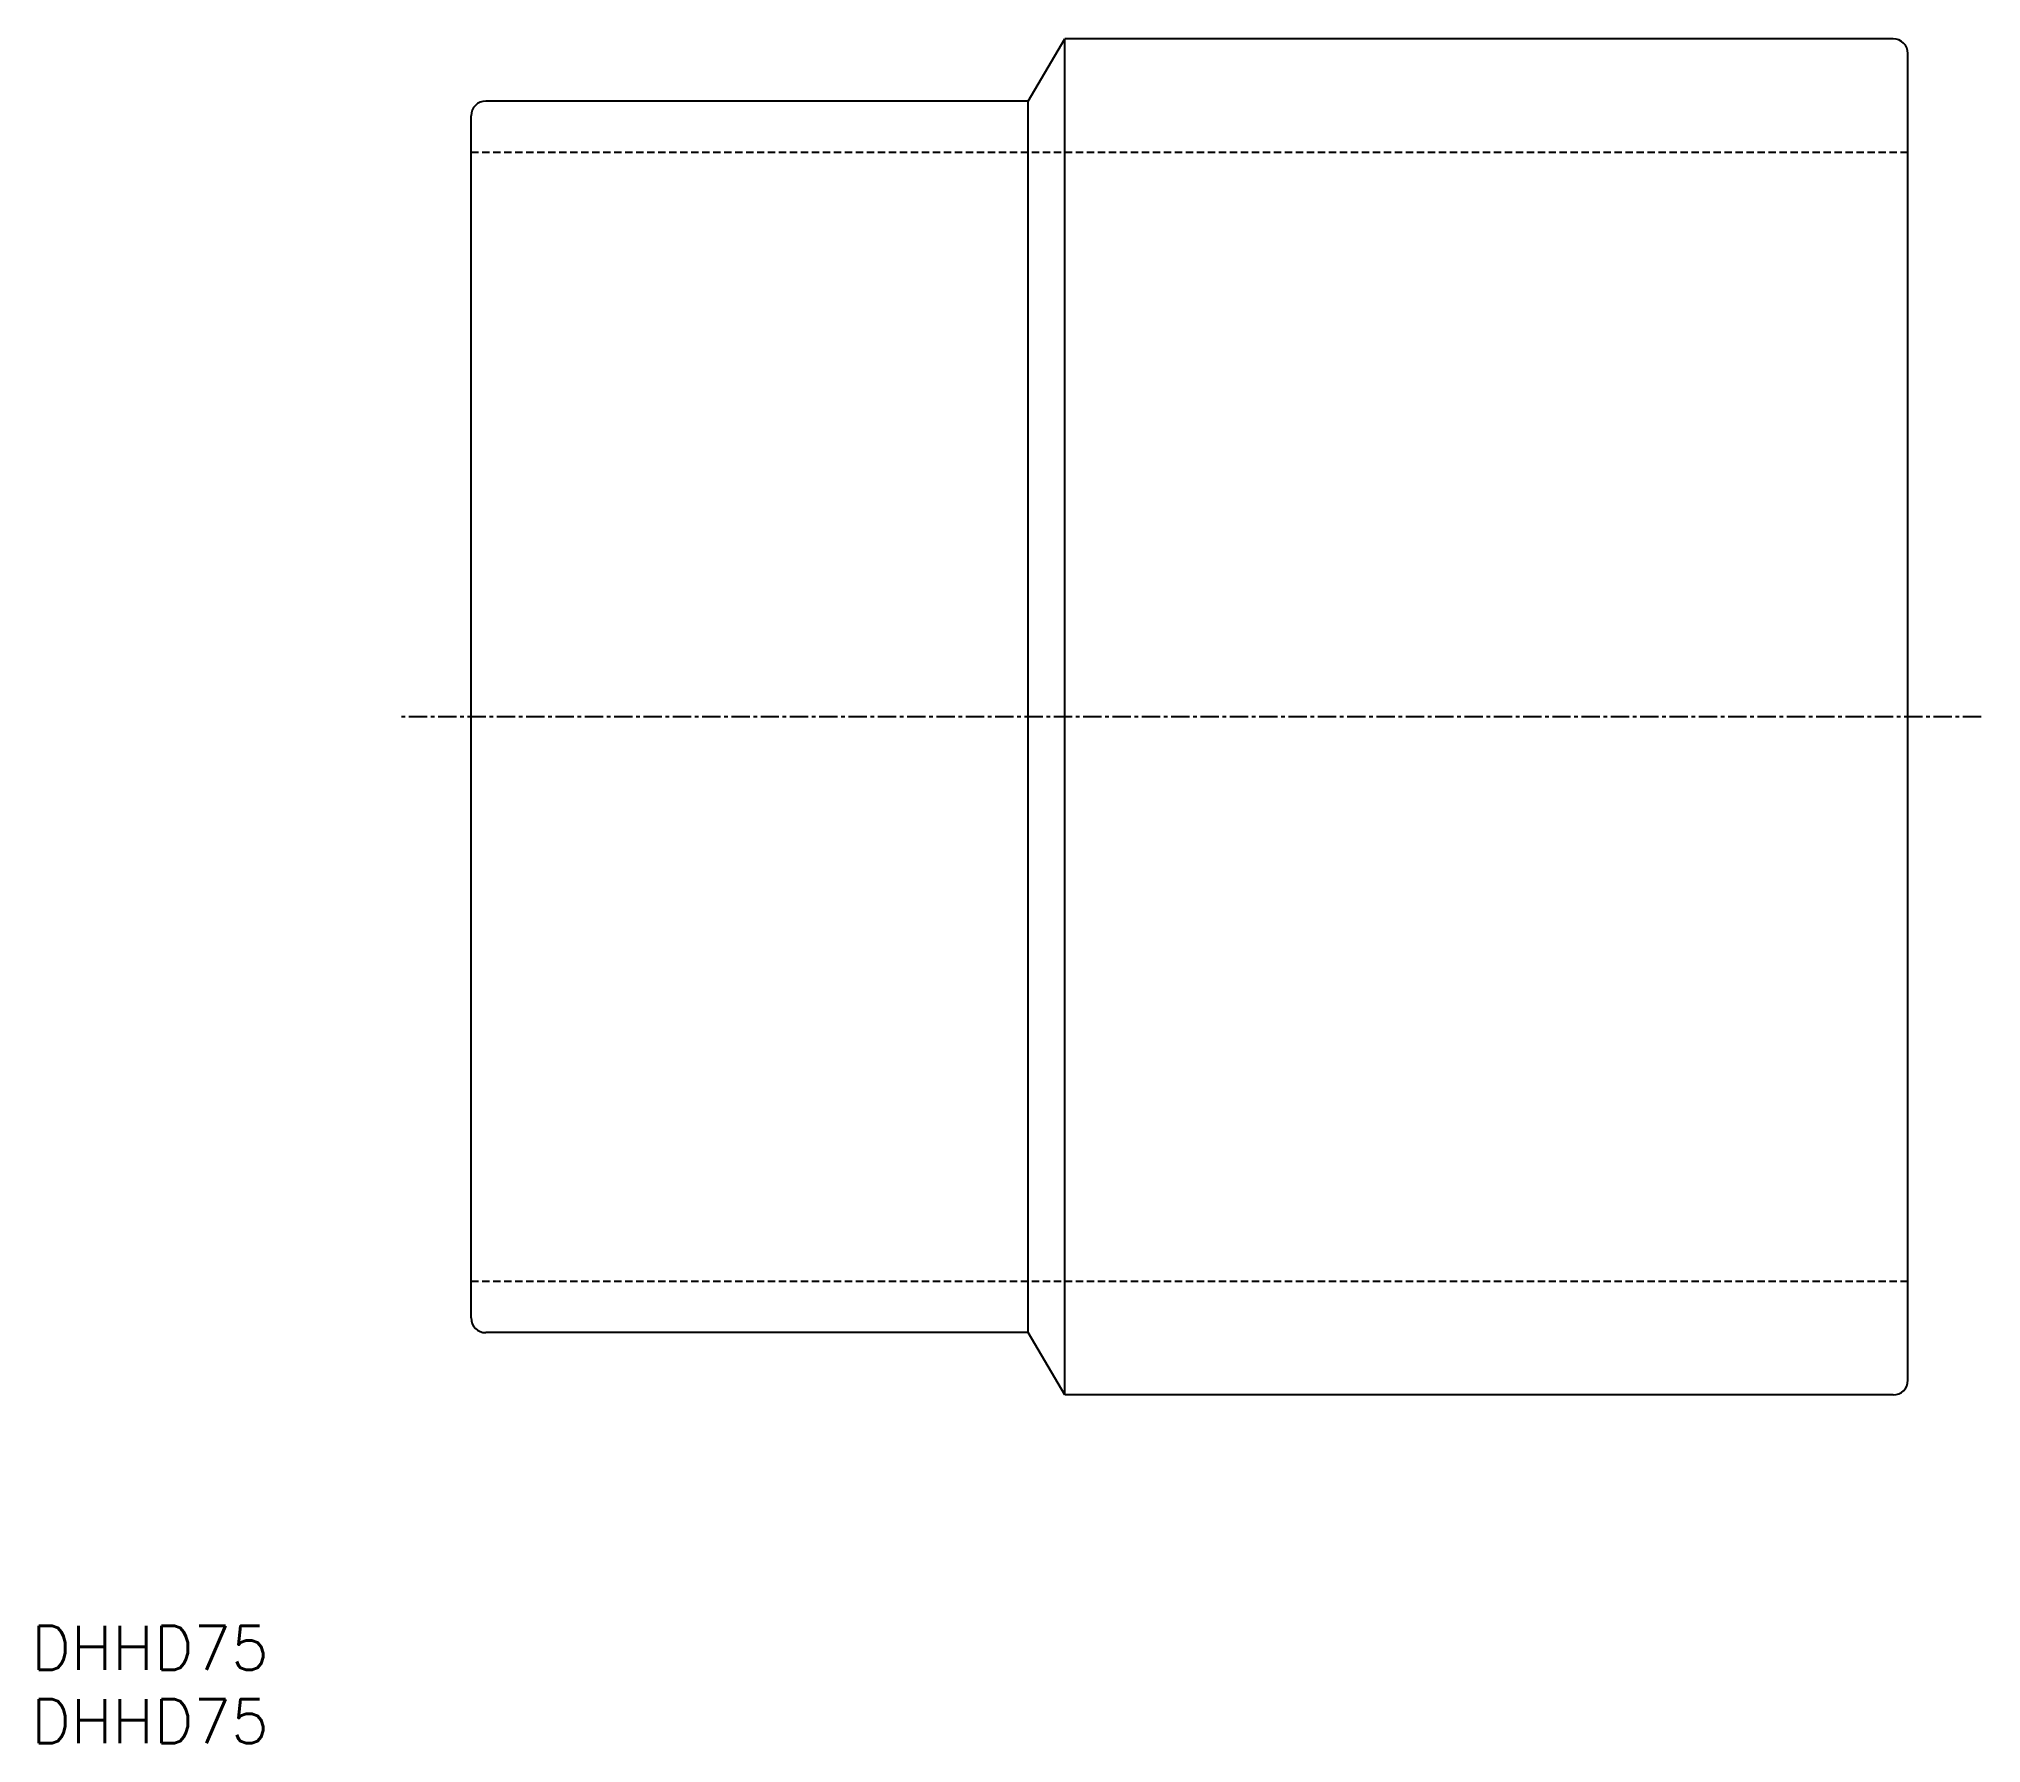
# Model space of a CAD drawing. Extents: x 1 to 133, y 0 to 116.
import ezdxf

# ---------------------------------------------------------------- set-up
doc = ezdxf.new("R2010")
doc.units = 0
doc.linetypes.add('CENTER', pattern=[2, 1.25, -0.25, 0.25, -0.25])
doc.linetypes.add('DASHED', pattern=[0.75, 0.5, -0.25])
doc.layers.get('0').update_dxf_attribs({"linetype": 'CONTINUOUS'})
doc.layers.add('CENTER', color=1, linetype='CENTER')
doc.styles.get("Standard").update_dxf_attribs({"font": 'txt.shx'})

# ---------------------------------------------------------------- blocks, each defined once
blk = doc.blocks.new('*U5')
at = {"color": 7, "linetype": 'CONTINUOUS'}
blk.add_text('DHHD75', height=3, dxfattribs=at).set_placement((0, 0))
blk = doc.blocks.new('*U6')
at = {"color": 7, "linetype": 'CONTINUOUS'}
blk.add_text('DHHD75', height=3, dxfattribs=at).set_placement((0, 5))

msp = doc.modelspace()

# ---------------------------------------------------------------- linework, layer by layer
at = {"color": 7, "linetype": 'CONTINUOUS'}
for p, q in [((68, 112), (70.5, 116.25)), ((127, 116.25), (70.5, 116.25)), ((70.5, 23.75), (70.5, 116.25)), ((128, 24.75), (128, 115.25)), ((68, 112), (31, 112)), ((68, 28), (68, 112)), ((30, 29), (30, 111)), ((68, 28), (31, 28)), ((70.5, 23.75), (68, 28)), ((127, 23.75), (70.5, 23.75))]:
    msp.add_line(p, q, dxfattribs=at)
at = {"color": 3, "linetype": 'DASHED'}
for p, q in [((128, 108.5), (30, 108.5)), ((128, 31.5), (30, 31.5))]:
    msp.add_line(p, q, dxfattribs=at)
at = {"color": 7, "linetype": 'CONTINUOUS'}
for centre, start, end in [((127, 115.25), 0, 90), ((31, 111), 90, 180), ((31, 29), 180, 270), ((127, 24.75), 270, 0)]:
    msp.add_arc(centre, 1, start, end, dxfattribs=at)
at = {"layer": 'CENTER', "color": 1, "linetype": 'CENTER'}
msp.add_line((133, 70), (25, 70), dxfattribs=at)

# ---------------------------------------------------------------- block references
at = {"color": 7, "linetype": 'CONTINUOUS'}
for name in ['*U6', '*U5']:
    msp.add_blockref(name, (0, 0), dxfattribs=at)

doc.saveas('drawing.dxf')
